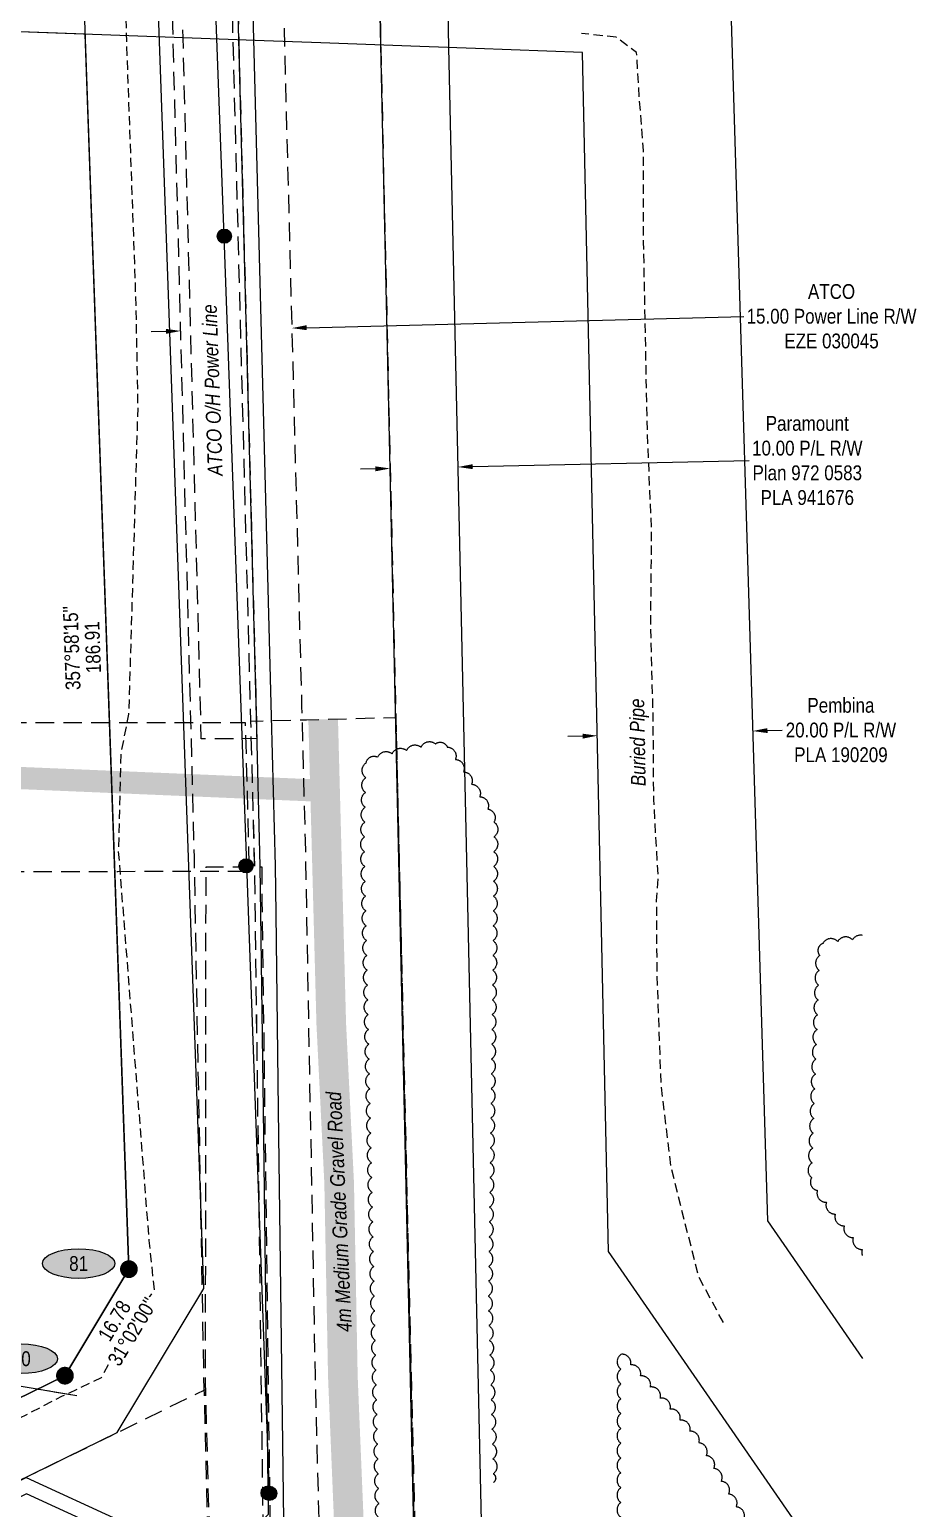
# Model space of a CAD drawing. Extents: x 502021 to 516972, y 6026865 to 6037901.
# Drawn here: x 509810 to 510408, y 6027780 to 6028778 of the extents above; entities that cross this region are included whole.
import ezdxf
from ezdxf.enums import TextEntityAlignment as Align

# ---------------------------------------------------------------- set-up
doc = ezdxf.new("R2010")
doc.units = 0
doc.header["$LTSCALE"] = 5
doc.header["$PDSIZE"] = 0.5
for name, pattern in [('0', [1, 1, 0]), ('foc-ACCESSROAD', [3.75, 2.5, -1.25]), ('foc-FLOWLINE', [3.75, 2.5, -1.25]), ('foc-TOPO-ephemeral', [6.25, 3.125, -0.625, 0.625, -0.625, 0.625, -0.625]), ('POWERLINE5', [7.8, 2.4, -0.6, 0.6, -0.6, 0.6, -0.6, 2.4]), ('UG_PIPE', [1.875, 1.25, -0.625])]:
    doc.linetypes.add(name, pattern=pattern)
doc.layers.get('Defpoints').update_dxf_attribs({"color": 9})
for name, color, linetype in [('AS-PIPE-UG', 44, 'UG_PIPE'), ('AS-PIPE-UG-T', 44, 'Continuous'), ('AS-POWER', 104, 'foc-POWER'), ('AS-POWER-EXISTING', 72, 'POWERLINE5'), ('AS-POWER-EXISTING-PP', 72, 'Continuous'), ('AS-ROADS', 254, 'Continuous'), ('C-RW', 13, 'Continuous'), ('C-WS', 13, 'foc-ACCESSROAD'), ('F-AR', 190, 'foc-ACCESSROAD'), ('F-EZE', 190, 'foc-FLOWLINE'), ('F-RW', 190, 'Continuous'), ('F-WS', 190, 'foc-ACCESSROAD'), ('L-BD', 7, 'Continuous'), ('L-MON', 1, 'Continuous'), ('P-ELEVATION', 7, 'Continuous'), ('P-STATION', 7, 'Continuous'), ('T-BUSH', 110, '0'), ('T-DRAW', 143, 'foc-TOPO-ephemeral')]:
    doc.layers.add(name, color=color, linetype=linetype)
for name, color, linetype, lineweight in [('F-EZE-T', 190, 'Continuous', 9), ('F-RW-T', 190, 'Continuous', 9), ('T-TEXT', 48, 'Continuous', 18)]:
    doc.layers.add(name, color=color, linetype=linetype, lineweight=lineweight)
doc.styles.add('80CG', font='ARIALN.TTF', dxfattribs={"height": 10})
doc.styles.add('80L', font='ARIALN.TTF', dxfattribs={"height": 10})
doc.styles.add('foc-LtypeFont', font='ARIALN.TTF', dxfattribs={"height": 7.35})
doc.linetypes.add('foc-POWER', pattern='A,6,-1,["P",foc-LtypeFont,S=0.2,R=0,X=-0.625,Y=-0.75],-1.24,4', length=12.24)
doc.linetypes.add('foc-TOPO-flowdirection-NOLINE', pattern='A,0,[">",foc-LtypeFont,S=0.3,R=0,X=0,Y=-0.945],-20,[">",foc-LtypeFont,S=0.3,R=0,X=0,Y=-0.945],0', length=20)
doc.dimstyles.new('Compass 5 000', dxfattribs={"dimscale": 5, "dimtxt": 9, "dimasz": 2, "dimexe": 0.2, "dimexo": 0.0625, "dimgap": 0.5, "dimtad": 0, "dimtih": 1, "dimtoh": 1, "dimzin": 0, "dimdsep": 46, "dimtxsty": '80CG', "dimcen": 0.1, "dimse1": 1, "dimse2": 1, "dimclrd": 256, "dimclrt": 256, "dimaunit": 1, "dimadec": 4, "dimazin": 0, "dimtfac": 0.06, "dimtofl": 0, "dimtmove": 0, "dimatfit": 1, "dimfxl": 0.2, "dimtolj": 1, "dimtzin": 0, "dimlwd": -1, "dimarcsym": 0})

# ---------------------------------------------------------------- blocks, each defined once
blk = doc.blocks.new('POWERPOLE')
h = blk.add_hatch(color=255)
edge = h.paths.add_edge_path()
edge.add_arc((0, 0), 0.96, 0, 360)
at = {"linetype": 'Continuous'}
for p, q in [((0.68, -0.68), (-0.68, 0.68)), ((-0.68, -0.68), (0.68, 0.68))]:
    blk.add_line(p, q, dxfattribs=at)
blk.add_circle((0, 0), 0.96, dxfattribs=at)
blk = doc.blocks.new('*D590')
at = {"layer": 'Defpoints', "color": 0, "transparency": 16777216}
for p in [(509911.33, 6028585.95), (509986.25, 6028587.9), (509986.54, 6028576.47)]:
    blk.add_point(p, dxfattribs=at)
at = {"layer": 'F-EZE-T', "transparency": 16777216}
for p, q in [((509996.54, 6028576.73), (510291.47, 6028584.4)), ((509901.63, 6028574.27), (509891.63, 6028574.01))]:
    blk.add_line(p, q, dxfattribs=at)
for points in [[(509901.59, 6028575.93), (509901.67, 6028572.6), (509911.63, 6028574.53)], [(509996.5, 6028578.4), (509996.58, 6028575.07), (509986.54, 6028576.47)]]:
    blk.add_solid(points, dxfattribs=at)
at = {"layer": 'F-EZE-T', "transparency": 16777216, "insert": (510350.61, 6028584.4), "char_height": 10, "attachment_point": 5, "style": '80CG'}
blk.add_mtext('\\A1;ATCO\\P15.00 Power Line R/W\\PEZE 030045', dxfattribs=at)
blk = doc.blocks.new('*D680')
at = {"layer": 'Defpoints', "color": 0, "transparency": 16777216}
for p in [(510098.55, 6028482.74), (510054.13, 6028428.05), (510099.74, 6028429.06)]:
    blk.add_point(p, dxfattribs=at)
at = {"layer": 'F-RW-T', "transparency": 16777216}
for p, q in [((510042.94, 6028481.52), (510032.95, 6028481.29)), ((510108.55, 6028482.97), (510295.16, 6028487.09))]:
    blk.add_line(p, q, dxfattribs=at)
for points in [[(510042.91, 6028483.18), (510042.98, 6028479.85), (510052.94, 6028481.74)], [(510108.51, 6028484.63), (510108.58, 6028481.3), (510098.55, 6028482.74)]]:
    blk.add_solid(points, dxfattribs=at)
at = {"layer": 'F-RW-T', "transparency": 16777216, "insert": (510334.25, 6028487.09), "char_height": 10, "attachment_point": 5, "style": '80CG'}
blk.add_mtext('\\A1;Paramount\\P10.00 P/L R/W\\PPlan 972 0583\\PPLA 941676', dxfattribs=at)
blk = doc.blocks.new('*D681')
at = {"layer": 'Defpoints', "color": 0, "transparency": 16777216}
for p in [(510192.35, 6028313.25), (510297.07, 6028316.41), (510297.42, 6028304.59)]:
    blk.add_point(p, dxfattribs=at)
at = {"layer": 'F-RW-T', "transparency": 16777216}
for p, q in [((510307.42, 6028304.89), (510317.41, 6028305.2)), ((510182.71, 6028301.14), (510172.71, 6028300.84))]:
    blk.add_line(p, q, dxfattribs=at)
for points in [[(510182.66, 6028302.8), (510182.76, 6028299.47), (510192.7, 6028301.44)], [(510307.37, 6028306.56), (510307.47, 6028303.23), (510297.42, 6028304.59)]]:
    blk.add_solid(points, dxfattribs=at)
at = {"layer": 'F-RW-T', "transparency": 16777216, "insert": (510356.95, 6028305.2), "char_height": 10, "attachment_point": 5, "style": '80CG'}
blk.add_mtext('\\A1;Pembina\\P20.00 P/L R/W\\PPLA 190209', dxfattribs=at)
blk = doc.blocks.new('fdia')
at = {"color": 255, "const_width": 1}
blk.add_lwpolyline([(-0.5, 0, 1), (0.5, 0, 1)], format="xyb", close=True, dxfattribs=at)
blk = doc.blocks.new('Fdiaa')
blk.add_blockref('fdia', (0, 0))
blk = doc.blocks.new('fdib')
at = {"color": 1, "const_width": 1.6}
blk.add_lwpolyline([(-0.4, 0, 1), (0.4, 0, 1)], format="xyb", close=True, dxfattribs=at)
at = {"color": 1}
blk.add_circle((0, 0), 0.8, dxfattribs=at)
blk = doc.blocks.new('Fdibb')
blk.add_blockref('fdib', (0, 0))
blk = doc.blocks.new('fdicc')
for name in ['Fdibb', 'Fdiaa']:
    blk.add_blockref(name, (0, 0))
blk = doc.blocks.new('FDI')
blk.add_blockref('fdicc', (0, 0))
blk = doc.blocks.new('Hybrd Num')
at = {"layer": 'P-ELEVATION'}
h = blk.add_hatch(color=111, dxfattribs=at)
h.dxf.hatch_style = 1
edge = h.paths.add_edge_path()
edge.add_ellipse((0, 0), major_axis=(-24.38, 0), ratio=0.410256, start_angle=0, end_angle=360)
at = {"layer": 'P-ELEVATION', "color": 7, "flags": 128}
blk.add_lwpolyline([(0, 0, 12.5, 0, 0), (-12.42, -6.43, 0, 0, 0)], format="xyseb", dxfattribs=at)
at = {"layer": 'P-ELEVATION', "color": 7}
blk.add_ellipse((0, 0), major_axis=(-24.38, 0), ratio=0.410256, dxfattribs=at)
at = {"color": 0, "style": '80L'}
blk.add_attdef('NUMBER', text='', height=10, dxfattribs=at).set_placement((0, 0), align=Align.MIDDLE_CENTER)
at = {"style": '80L', "flags": 1}
blk.add_attdef('ID', text='', height=10, dxfattribs=at).set_placement((-0.56, -3.99), align=Align.MIDDLE_CENTER)

msp = doc.modelspace()

# ---------------------------------------------------------------- linework, layer by layer
at = {"layer": 'AS-PIPE-UG', "flags": 128}
for points in [[(509806.72, 6029832.78), (509862.596, 6029085.736), (509862.626, 6029085.736), (509873.101, 6028824.076), (509881.326, 6028591.506), (509882.586, 6028522.576), (509876.476, 6028316.016), (509871.176, 6028289.491), (509869.521, 6028223.446), (509890.146, 6027960.911), (509893.651, 6027927.526), (509880.006, 6027907.926), (509857.886, 6027868.266), (509831.691, 6027855.726), (509665.236, 6027770.306), (509538.711, 6027703.061), (509446.621, 6027658.226), (509235.641, 6027554.446), (509113.456, 6027496.826), (509041.036, 6027461.771), (508942.281, 6027412.561), (508919.401, 6027402.821), (508810.146, 6027342.161), (508719.652, 6027297.213)], [(510277.661, 6027905.526), (510261.186, 6027936.121), (510251.836, 6027972.461), (510242.326, 6028011.011), (510235.761, 6028065.001), (510232.996, 6028139.651), (510232.636, 6028190.066), (510233.726, 6028204.991), (510230.716, 6028258.461), (510230.271, 6028316.241), (510228.676, 6028373.941), (510229.236, 6028439.946), (510226.396, 6028505.971), (510223.866, 6028634.561), (510223.776, 6028696.321), (510220.986, 6028731.711), (510219.156, 6028762.441), (510205.356, 6028772.741), (510181.941, 6028775.231)]]:
    msp.add_lwpolyline(points, dxfattribs=at)
at = {"layer": 'AS-POWER', "flags": 128}
msp.add_lwpolyline([(509971.561, 6027790.206), (509940.901, 6028638.571), (509925.216, 6029062.801), (509912.656, 6029427.281), (509907.696, 6029538.556), (509876.105, 6029832.327)], dxfattribs=at)
at = {"layer": 'AS-ROADS', "flags": 128}
for points, const_width in [([(510034.118, 6027484.203), (510026.106, 6027744.871), (510020.981, 6027869.076), (510018.481, 6027999.846), (510013.151, 6028107.181), (510007.699, 6028312.503)], 19.989), ([(510004.761, 6028264.401), (509746.801, 6028275.271), (509410.991, 6028280.756), (509029.076, 6028287.376), (508822.696, 6028293.796)], 14.992)]:
    msp.add_lwpolyline(points, dxfattribs=dict(at, const_width=const_width))
at = {"layer": 'C-RW', "flags": 128}
msp.add_lwpolyline([(509266.731, 6027151.96), (509092.891, 6027506.712), (509833.511, 6027869.641), (509876.671, 6027941.506), (509847.183, 6028774.778), (509746.962, 6028778.437), (509720.416, 6029525.016), (509687.829, 6029832.78)], dxfattribs=at)
at = {"layer": 'C-RW', "linetype": 'Continuous', "flags": 128}
msp.add_lwpolyline([(509955.8, 6028961.154), (509972.625, 6028314.404), (509975.273, 6028213.662), (509975.7, 6028181.484), (509977.397, 6028049.071), (509980.945, 6027772.013), (509938.671, 6027729.65), (509807.488, 6027789.949), (508931.345, 6027360.29), (509078.343, 6027059.712), (509069.364, 6027055.322), (508917.98, 6027364.868), (509807.349, 6027801.013), (509936.516, 6027741.641), (509970.897, 6027776.094), (509967.403, 6028048.943), (509965.707, 6028181.356), (509965.28, 6028213.523), (509962.634, 6028314.137), (509945.809, 6028960.895)], dxfattribs=at)
at = {"layer": 'C-WS', "flags": 128}
msp.add_lwpolyline([(509938.343, 6027481.116), (509928.491, 6027860.366), (508731.078, 6027273.897)], dxfattribs=at)
at = {"layer": 'F-AR', "flags": 128}
for points in [[(509971.139, 6027482.173), (509970.735, 6027497.798), (509970.614, 6027506.143), (509969.494, 6027593.885), (509967.203, 6027773.192), (509963.709, 6028046.042), (509962.013, 6028178.455), (509961.586, 6028210.622), (509961.539, 6028213.848), (509958.94, 6028311.236), (509946.676, 6028782.649), (509944.069, 6028882.847), (509942.115, 6028957.993), (509938.396, 6029100.963), (509938.077, 6029107.962), (509934.634, 6029183.385), (509931.113, 6029260.564), (509927.638, 6029336.666), (509925.361, 6029386.564), (509918.903, 6029528.033), (509885.692, 6029832.78)], [(509986.916, 6029832.78), (510002.729, 6029687.677), (510016.449, 6029561.79), (510019.282, 6029535.786), (510019.462, 6029531.828), (510025.903, 6029390.643), (510028.181, 6029340.715), (510031.654, 6029264.631), (510035.08, 6029189.52), (510035.527, 6029179.701), (510038.964, 6029104.345), (510042.469, 6028954.318), (510044.167, 6028879.176), (510046.258, 6028779.013), (510056.692, 6028313.777), (510075.269, 6027485.529)], [(509975.944, 6027482.328), (509975.269, 6027509.092), (509975.269, 6027509.092), (509969.493, 6027593.885), (509967.194, 6027773.192), (509963.692, 6028046.042), (509962, 6028178.455), (509961.548, 6028210.622), (509961.48, 6028213.845), (509958.94, 6028311.236), (509996.358, 6028312.208), (510056.692, 6028313.777), (510076.043, 6027485.554)]]:
    msp.add_lwpolyline(points, dxfattribs=at)
at = {"layer": 'F-EZE', "flags": 128}
for points in [[(509937.336, 6027481.084), (509937.176, 6027487.196), (509933.385, 6027633.895), (509930.429, 6027747.409), (509927.308, 6027867.351), (509920.818, 6028219.425), (509920.599, 6028229.568), (509918.246, 6028320.043), (509905.947, 6028792.867), (509903.342, 6028893.058), (509901.389, 6028968.211), (509897.739, 6029108.464), (509897.285, 6029118.395), (509893.851, 6029193.606), (509890.461, 6029267.917), (509886.988, 6029343.994), (509884.709, 6029393.929), (509878.316, 6029533.994), (509845.754, 6029832.78)], [(509921.215, 6029832.78), (509951.051, 6029559.007), (510013.277, 6029570.637), (510057.19, 6029578.841), (510062.7, 6029549.346), (510016.291, 6029540.674), (509953.566, 6029528.951), (509959.611, 6029396.946), (509961.897, 6029347.023), (509965.378, 6029270.96), (509969.029, 6029190.86), (509972.476, 6029115.509), (509972.636, 6029111.148), (509976.764, 6028965.469), (509978.835, 6028890.3), (509980.986, 6028790.127), (509993.186, 6028321.054), (509995.522, 6028231.236), (510002.226, 6027869.27), (510012.264, 6027483.498)], [(509938.359, 6027481.117), (509938.252, 6027485.224), (509934.149, 6027642.909), (509931.537, 6027743.247), (509928.592, 6027856.388), (509928.369, 6027866.535), (509928.687, 6028212.871), (509966.22, 6028212.913), (509966.429, 6028189.841), (509968.124, 6028057.428), (509971.626, 6027784.579), (509973.924, 6027605.272), (509975.047, 6027517.53), (509975.17, 6027509.184), (509975.865, 6027482.325)]]:
    msp.add_lwpolyline(points, dxfattribs=at)
msp.add_lwpolyline([(509950.762, 6028770.884), (509963.026, 6028299.451), (509925.504, 6028299.412), (509913.205, 6028772.26), (509910.6, 6028872.44), (509908.646, 6028947.579), (509904.997, 6029087.832), (509904.543, 6029097.763), (509901.111, 6029172.975), (509897.718, 6029247.286), (509901.774, 6029247.458), (509935.199, 6029248.778), (509938.72, 6029171.6), (509942.163, 6029096.176), (509942.482, 6029089.177), (509946.201, 6028946.208), (509948.155, 6028871.072), (509950.762, 6028770.884)], close=True, dxfattribs=at)
at = {"layer": 'F-RW'}
for points in [[(509173.488, 6029937.313), (509646.346, 6029182.236), (509646.346, 6029182.236), (509646.346, 6029182.236), (509646.346, 6029182.236), (509646.346, 6029182.236), (510082.691, 6029166.286), (510082.691, 6029166.286), (510082.691, 6029166.286), (510082.691, 6029166.286), (510082.691, 6029166.286), (510085.097, 6029091.276), (510088.731, 6028941.084), (510090.419, 6028865.956), (510092.292, 6028765.789), (510120.558, 6027486.989)], [(510075.252, 6027485.529), (510056.808, 6028307.843), (510046.501, 6028767.431), (510044.392, 6028867.601), (510042.714, 6028942.736), (510039.216, 6029092.804), (509972.042, 6029095.254), (509934.47, 6029096.553), (509896.851, 6029098.14), (509846.703, 6029100.004), (509746.458, 6029103.644), (509604.511, 6029108.88), (509527.073, 6029232.579), (509480.558, 6029306.864), (509450.035, 6029355.612), (509150.634, 6029832.78)], [(510371.475, 6027705.292), (510200.273, 6027953.521), (510188.661, 6028480.504), (510182.621, 6028762.432), (510110.555, 6028765.079), (510072.872, 6028766.464), (510006.053, 6028768.919), (509967.987, 6028770.317), (509925.459, 6028771.88), (509864.366, 6028774.124), (509746.962, 6028778.437), (509743.411, 6028878.582), (509740.526, 6028959.962), (509736.001, 6029087.618), (509735.239, 6029109.102), (509732.682, 6029181.227), (509729.515, 6029270.554), (509726.853, 6029345.655), (509720.496, 6029524.957), (509720.496, 6029524.957), (509687.882, 6029832.78)], [(509788.391, 6029832.78), (509820.271, 6029531.917), (509824.24, 6029419.638), (509826.453, 6029357.215), (509829.579, 6029269.059), (509831.77, 6029207.249), (509834.612, 6029127.08), (509835.426, 6029104.102), (509843.651, 6028875.017), (509843.651, 6028875.017), (509910.6, 6028872.44), (509948.156, 6028871.06), (509986.027, 6028869.669), (510090.456, 6028865.957), (510090.456, 6028865.957), (510180.501, 6028862.427), (510280.726, 6028858.842), (510280.726, 6028858.842), (510307.38, 6027974.099), (510371.475, 6027881.164)]]:
    msp.add_lwpolyline(points, dxfattribs=at)
at = {"layer": 'F-RW', "flags": 128}
for points in [[(509788.344, 6029832.78), (509820.251, 6029531.896), (509876.671, 6027941.506), (509833.511, 6027869.641), (508707.513, 6027317.863)], [(508731.132, 6027273.787), (509868.753, 6027831.261), (509927.138, 6027928.475), (509870.13, 6029535.421), (509838.597, 6029832.78)]]:
    msp.add_lwpolyline(points, dxfattribs=at)
at = {"layer": 'F-WS', "flags": 128}
msp.add_lwpolyline([(508707.513, 6028309.092), (509086.279, 6028309.494), (509867.54, 6028310.319), (509917.568, 6028310.375), (509955.09, 6028310.414), (509957.689, 6028213.026), (509957.74, 6028209.799), (509920.172, 6028209.757), (509869.279, 6028209.703), (509086.438, 6028208.871), (508707.513, 6028208.47)], dxfattribs=at)
at = {"layer": 'T-BUSH', "flags": 128}
for points in [[(510046.274, 6027743.533, -0.5205671), (510046.052, 6027753.525, -0.5205671), (510045.83, 6027763.517, -0.5205671), (510045.607, 6027773.51, -0.5205671), (510045.385, 6027783.502, -0.5205671), (510045.163, 6027793.494, -0.5205671), (510044.941, 6027803.486, -0.5205671), (510044.719, 6027813.479, -0.5205671), (510044.497, 6027823.471, -0.5205671), (510044.275, 6027833.463, -0.5205671), (510044.053, 6027843.455, -0.5205671), (510043.831, 6027853.448, -0.5205671), (510043.609, 6027863.44, -0.5205671), (510043.387, 6027873.432, -0.5205671), (510043.165, 6027883.424, -0.5205671), (510042.943, 6027893.417, -0.5205671), (510042.721, 6027903.409, -0.5205671), (510042.498, 6027913.401, -0.5205671), (510042.276, 6027923.394, -0.5205671), (510042.054, 6027933.386, -0.5205671), (510041.832, 6027943.378, -0.5205671), (510041.61, 6027953.37, -0.5205671), (510041.388, 6027963.363, -0.5205671), (510041.166, 6027973.355, -0.5205671), (510040.944, 6027983.347, -0.5205671), (510040.722, 6027993.339, -0.5205671), (510040.5, 6028003.332, -0.5205671), (510040.278, 6028013.324, -0.5205671), (510040.056, 6028023.316, -0.5205671), (510039.834, 6028033.308, -0.5205671), (510039.612, 6028043.301, -0.5205671), (510039.39, 6028053.293, -0.5205671), (510039.167, 6028063.285, -0.5205671), (510038.945, 6028073.277, -0.5205671), (510038.723, 6028083.27, -0.5205671), (510038.501, 6028093.262, -0.5205671), (510038.279, 6028103.254, -0.5205671), (510038.057, 6028113.247, -0.5205671), (510037.835, 6028123.239, -0.5205671), (510037.613, 6028133.231, -0.5205671), (510037.391, 6028143.223, -0.5205671), (510037.169, 6028153.216, -0.5205671), (510036.947, 6028163.208, -0.5205671), (510036.725, 6028173.2, -0.5205671), (510036.503, 6028183.192, -0.5205671), (510036.281, 6028193.185, -0.5205671), (510036.058, 6028203.177, -0.5205671), (510035.836, 6028213.169, -0.5205671), (510035.614, 6028223.161, -0.5205671), (510035.649, 6028233.154, -0.5205671), (510035.857, 6028243.146, -0.5205671), (510036.065, 6028253.139, -0.5205671), (510036.272, 6028263.132, -0.5205671), (510036.48, 6028273.124, -0.5205671), (510036.688, 6028283.117, -0.5205671), (510044.483, 6028286.935, -0.5205671), (510054.225, 6028289.17, -0.5205671), (510063.967, 6028291.405, -0.5205671), (510073.708, 6028293.64, -0.5205671), (510083.45, 6028295.875, -0.5205671), (510091.437, 6028293.755, -0.5205671), (510096.906, 6028285.39, -0.5205671), (510102.376, 6028277.024, -0.5205671), (510107.846, 6028268.659, -0.5205671), (510113.315, 6028260.294, -0.5205671), (510118.785, 6028251.929, -0.5205671), (510122.975, 6028243.188, -0.5205671), (510122.89, 6028233.194, -0.5205671), (510122.804, 6028223.199, -0.5205671), (510122.719, 6028213.205, -0.5205671), (510122.633, 6028203.211, -0.5205671), (510122.547, 6028193.216, -0.5205671), (510122.462, 6028183.222, -0.5205671), (510122.376, 6028173.228, -0.5205671), (510122.291, 6028163.233, -0.5205671), (510122.205, 6028153.239, -0.5205671), (510122.085, 6028143.245, -0.5205671), (510121.949, 6028133.251, -0.5205671), (510121.812, 6028123.257, -0.5205671), (510121.676, 6028113.263, -0.5205671), (510121.54, 6028103.27, -0.5205671), (510121.403, 6028093.276, -0.5205671), (510121.267, 6028083.282, -0.5205671), (510121.13, 6028073.288, -0.5205671), (510120.994, 6028063.294, -0.5205671), (510120.858, 6028053.301, -0.5205671), (510120.721, 6028043.307, -0.5205671), (510120.585, 6028033.313, -0.5205671), (510120.449, 6028023.319, -0.5205671), (510120.312, 6028013.325, -0.5205671), (510120.176, 6028003.332, -0.5205671), (510120.039, 6027993.338, -0.5205671), (510119.903, 6027983.344, -0.5205671), (510119.767, 6027973.35, -0.5205671), (510119.63, 6027963.356, -0.5205671), (510119.494, 6027953.363, -0.5205671), (510119.357, 6027943.369, -0.5205671), (510119.221, 6027933.375, -0.5205671), (510119.085, 6027923.381, -0.5205671), (510119.242, 6027913.39, -0.5205671), (510119.532, 6027903.399, -0.5205671), (510119.823, 6027893.409, -0.5205671), (510120.113, 6027883.418, -0.5205671), (510120.404, 6027873.428, -0.5205671), (510120.694, 6027863.437, -0.5205671), (510120.984, 6027853.447, -0.5205671), (510121.275, 6027843.456, -0.5205671), (510121.565, 6027833.466, -0.5205671), (510121.856, 6027823.475, -0.5205671), (510122.146, 6027813.485, -0.5205671), (510122.437, 6027803.494, -0.5205671), (510122.609, 6027797.579, -0.5205671)], [(510371.475, 6028166.689, 0.338185), (510364.723, 6028163.647, 0.5205671), (510354.795, 6028162.495, 0.5205671), (510344.867, 6028161.344, 0.5205671), (510342.64, 6028153.076, 0.5205671), (510342.275, 6028143.088, 0.5205671), (510341.91, 6028133.1, 0.5205671), (510341.545, 6028123.112, 0.5205671), (510341.181, 6028113.124, 0.5205671), (510340.816, 6028103.136, 0.5205671), (510340.451, 6028093.148, 0.5205671), (510340.086, 6028083.16, 0.5205671), (510339.721, 6028073.171, 0.5205671), (510339.357, 6028063.183, 0.5205671), (510338.992, 6028053.195, 0.5205671), (510338.627, 6028043.207, 0.5205671), (510338.262, 6028033.219, 0.5205671), (510337.897, 6028023.231, 0.5205671), (510337.533, 6028013.243, 0.5205671), (510337.168, 6028003.255, 0.5205671), (510341.08, 6027994.621, 0.5205671), (510347.125, 6027986.661, 0.5205671), (510353.171, 6027978.702, 0.5205671), (510359.216, 6027970.743, 0.5205671), (510365.261, 6027962.783, 0.5205671), (510371.306, 6027954.824, 0.1771978), (510371.475, 6027950.635, 0.1771978)], [(510341.696, 6027686.141, 0.520567), (510336.662, 6027694.776, 0.5205671), (510331.629, 6027703.411, 0.5205671), (510326.595, 6027712.046, 0.5205671), (510321.562, 6027720.68, 0.5205671), (510316.529, 6027729.315, 0.5205671), (510311.495, 6027737.95, 0.5205671), (510306.462, 6027746.585, 0.5205671), (510301.429, 6027755.22, 0.5205671), (510296.395, 6027763.854, 0.5205671), (510291.362, 6027772.489, 0.5205671), (510286.329, 6027781.124, 0.5205671), (510281.295, 6027789.759, 0.5205671), (510276.262, 6027798.394, 0.5205671), (510271.228, 6027807.028, 0.5205671), (510266.195, 6027815.663, 0.5205671), (510261.162, 6027824.298, 0.5205671), (510255.098, 6027832.183, 0.5205671), (510248.435, 6027839.634, 0.5205671), (510241.773, 6027847.084, 0.5205671), (510235.111, 6027854.535, 0.5205671), (510228.448, 6027861.985, 0.5205671), (510221.786, 6027869.436, 0.5205671), (510215.124, 6027876.886, 0.5205671), (510208.575, 6027884.039, 0.5205671), (510208.57, 6027874.044, 0.5205671), (510208.565, 6027864.05, 0.5205671), (510208.559, 6027854.055, 0.5205671), (510208.554, 6027844.06, 0.5205671), (510208.549, 6027834.065, 0.5205671), (510208.544, 6027824.071, 0.5205671), (510208.538, 6027814.076, 0.5205671), (510208.533, 6027804.081, 0.5205671), (510208.528, 6027794.086, 0.5205671), (510208.523, 6027784.092, 0.5205671), (510208.517, 6027774.097, 0.5205671), (510208.512, 6027764.102, 0.5205671), (510208.507, 6027754.107, 0.5205671), (510208.502, 6027744.113, 0.5205671), (510208.497, 6027734.118, 0.5205671), (510208.491, 6027724.123, 0.5205671), (510208.486, 6027714.129, 0.5205671), (510208.481, 6027704.134, 0.5205671), (510209.645, 6027694.23, 0.5205671), (510211.193, 6027684.356, 0.5205671), (510212.741, 6027674.482, 0.5205671), (510214.288, 6027664.607, 0.5205671), (510215.836, 6027654.733, 0.5205671), (510217.383, 6027644.859, 0.5205671), (510218.931, 6027634.985, 0.5205671), (510220.478, 6027625.111, 0.5205671), (510222.026, 6027615.236, 0.5205671), (510223.574, 6027605.362, 0.5205671), (510225.121, 6027595.488, 0.5205671), (510226.669, 6027585.614, 0.5205671), (510228.216, 6027575.74, 0.5205671), (510229.764, 6027565.865, 0.5205671), (510231.312, 6027555.991, 0.5205671), (510232.859, 6027546.117, 0.5205671), (510234.407, 6027536.243, 0.5205671), (510235.954, 6027526.369, 0.5205671), (510237.502, 6027516.494, 0.5205671), (510239.049, 6027506.62, 0.5205671), (510240.597, 6027496.746, 0.2716176), (510238.927, 6027490.804, 0.2716176)]]:
    msp.add_lwpolyline(points, format="xyb", dxfattribs=at)
at = {"layer": 'T-DRAW', "flags": 128}
msp.add_lwpolyline([(509841.586, 6027856.021), (509798.546, 6027863.136), (509788.716, 6027907.941), (509747.876, 6027946.386), (509716.086, 6027965.351), (509680.971, 6027986.216), (509635.696, 6028014.796), (509539.176, 6028064.056)], dxfattribs=at)
at = {"layer": 'T-DRAW', "linetype": 'foc-TOPO-flowdirection-NOLINE', "flags": 128}
msp.add_lwpolyline([(509841.586, 6027856.021), (509798.546, 6027863.136), (509788.716, 6027907.941), (509747.876, 6027946.386), (509716.086, 6027965.351), (509680.971, 6027986.216), (509635.696, 6028014.796), (509539.176, 6028064.056)], dxfattribs=at)

# ---------------------------------------------------------------- block references
at = {"layer": 'AS-POWER-EXISTING'}
for p, xscale, yscale, zscale in [((509955.716, 6028213.616), 4.997366099999875, 4.997366099999875, 4.997366099999875), ((509955.716, 6028213.616), 4.997366099999889, 4.997366099999889, 4.997366099999889), ((509970.561, 6027790.541), 4.997366099999875, 4.997366099999875, 4.997366099999875)]:
    msp.add_blockref('POWERPOLE', p, dxfattribs=dict(at, xscale=xscale, yscale=yscale, zscale=zscale))
at = {"layer": 'AS-POWER-EXISTING-PP'}
for p, xscale, yscale, zscale in [((509940.971, 6028638.511), 4.997366099999875, 4.997366099999875, 4.997366099999875), ((509940.971, 6028638.511), 4.997366099999889, 4.997366099999889, 4.997366099999889), ((509971.561, 6027790.206), 4.997366099999889, 4.997366099999889, 4.997366099999889)]:
    msp.add_blockref('POWERPOLE', p, dxfattribs=dict(at, xscale=xscale, yscale=yscale, zscale=zscale))
at = {"layer": 'L-MON', "color": 4, "linetype": 'Continuous', "xscale": 4.997366099999889, "yscale": 4.997366099999889, "zscale": 4.997366099999889}
for p in [(509876.671, 6027941.506), (509833.511, 6027869.641)]:
    msp.add_blockref('FDI', p, dxfattribs=at)
at = {"layer": 'P-STATION', "color": 1}
for p, values in [((509842.737, 6027945.308), {'NUMBER': '81'}), ((509804.077, 6027881.086), {'NUMBER': '80'})]:
    msp.add_blockref('Hybrd Num', p, dxfattribs=at).add_auto_attribs(values)

# ---------------------------------------------------------------- texts
at = {"layer": 'AS-PIPE-UG-T', "insert": (510215.347, 6028267.264), "char_height": 9.99473, "attachment_point": 1, "rotation": 91.127222, "style": '80L'}
msp.add_mtext_dynamic_manual_height_columns('{\\fArial Narrow|b0|i1|c0|p34;Buried Pipe}', width=59.03588, gutter_width=50, heights=[0], dxfattribs=at)
at = {"layer": 'AS-POWER', "insert": (509930.02, 6028476.572), "char_height": 9.99473, "attachment_point": 1, "rotation": 92.069722, "style": '80L'}
msp.add_mtext_dynamic_manual_height_columns('\\pt199.89;{\\fArial Narrow|b0|i1|c0|p34;ATCO O/H Power Line}', width=115.67981, gutter_width=50, heights=[0], dxfattribs=at)
at = {"layer": 'L-BD', "color": 4, "style": '80L'}
for s, height, p in [("357°58'15''", 9.99473, (509838.051, 6028360.608)), ('186.91', 9.9947, (509852.284, 6028361.112))]:
    msp.add_text(s, height=height, rotation=92.0264, dxfattribs=at).set_placement(p, align=Align.MIDDLE)
at = {"layer": 'L-BD', "color": 4, "linetype": 'Continuous', "style": '80L'}
msp.add_text('16.78', height=9.9947, rotation=59.0122, dxfattribs=at).set_placement((509866.855, 6027906.72), align=Align.MIDDLE)
at = {"layer": 'T-TEXT', "insert": (510017.061, 6027898.543), "char_height": 9.99471, "attachment_point": 1, "rotation": 92.592994, "style": '80L'}
msp.add_mtext_dynamic_manual_height_columns('\\pi0.35539;{\\fArial Narrow|b0|i1|c0|p34;4m Medium Grade Gravel Road}', width=163.02605, gutter_width=50.026, heights=[0], dxfattribs=at)

# ---------------------------------------------------------------- dimensions: what is measured, and where the dimension line sits
at = {"layer": 'F-EZE-T'}
dim = msp.add_linear_dim(base=(509986.543, 6028576.474), p1=(509911.329, 6028585.949), p2=(509986.246, 6028587.898), angle=1.489827, text='ATCO\\P15.00 Power Line R/W\\PEZE 030045', dimstyle='Compass 5 000', dxfattribs=at)
dim.commit()
dim.dimension.update_dxf_attribs({"geometry": '*D590', "text_midpoint": (510350.609, 6028584.405), "dimtype": 161})
at = {"layer": 'F-RW-T'}
for base, p1, p2, angle, text, picture, middle in [((510098.548, 6028482.744), (510054.129, 6028428.048), (510099.735, 6028429.056), 1.266249, 'Paramount\\P10.00 P/L R/W\\PPlan 972 0583\\PPLA 941676', '*D680', (510334.248, 6028487.09)), ((510297.424, 6028304.593), (510192.346, 6028313.251), (510297.068, 6028316.406), 1.725585, 'Pembina\\P20.00 P/L R/W\\PPLA 190209', '*D681', (510356.954, 6028305.195))]:
    dim = msp.add_linear_dim(base=base, p1=p1, p2=p2, angle=angle, text=text, dimstyle='Compass 5 000', dxfattribs=at)
    dim.commit()
    dim.dimension.update_dxf_attribs({"geometry": picture, "text_midpoint": middle, "dimtype": 161})

# ---------------------------------------------------------------- next in the draw order: texts
at = {"layer": 'L-BD', "color": 4, "linetype": 'Continuous', "insert": (509874.697, 6027901.947), "char_height": 9.9947, "width": 49.90998, "attachment_point": 2, "rotation": 59.0122, "style": '80L', "bg_fill": 3, "box_fill_scale": 1.1, "bg_fill_color": 256, "bg_fill_transparency": 0}
msp.add_mtext("31°02'00''", dxfattribs=at)

doc.saveas('drawing.dxf')
